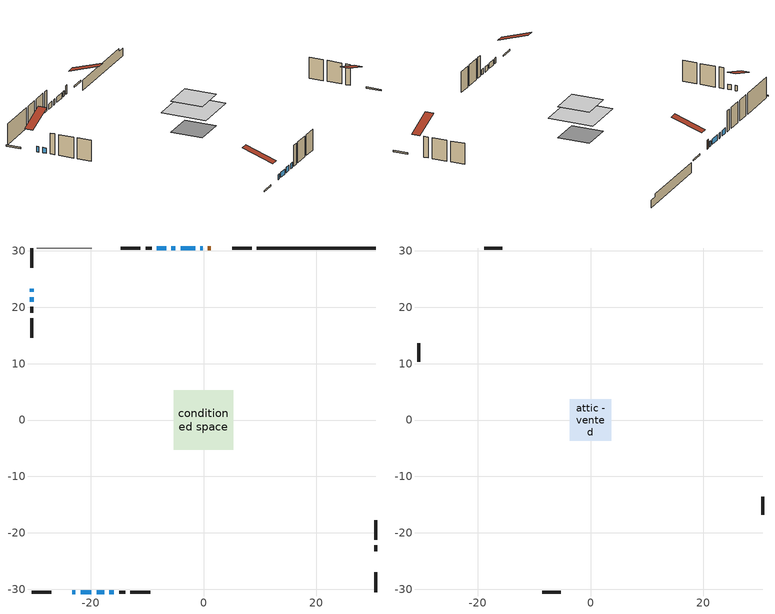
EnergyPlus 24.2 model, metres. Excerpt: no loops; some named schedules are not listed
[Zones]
conditioned space
 floor adiabatic (AdiabaticFloorConstruction): -5.24,-5.24 -5.24,5.24 5.24,5.24 5.24,-5.24 z3.36
 floor foundation (Slab1 construction): -3.71,-3.71 -3.71,3.71 3.71,3.71 3.71,-3.71 z-1.52
 wall outside (RimJoist1 construction): 8.54,30.5 5.07,30.5 / -30.5,-30.5 -27.03,-30.5 / -30.5,30.5 -30.5,27.03 / 30.5,-30.5 30.5,-27.03 z0.92:1.22
 wall outside (AdiabaticWallConstruction 1): 1.31,30.5 0.76,30.5 z0.92:2.95
 wall outside (AdiabaticWallConstruction): -23.27,-30.5 -22.71,-30.5 / -0.16,30.5 -0.57,30.5 / -21.79,-30.5 -19.88,-30.5 / -18.95,-30.5 -17.6,-30.5 / -16.68,-30.5 -15.88,-30.5 / -1.49,30.5 -4.07,30.5 / -4.99,30.5 -5.68,30.5 / -30.5,23.27 -30.5,22.7 / -6.61,30.5 -8.27,30.5 / -30.5,21.78 -30.5,20.98 z0.92:2.14
 wall outside (Wall1 construction): -9.19,30.5 -10.26,30.5 / -14.95,-30.5 -13.89,-30.5 / -30.5,20.05 -30.5,18.98 / 30.5,-23.27 30.5,-22.2 z0.92:5.8
 wall outside (Wall3 construction): -11.19,30.5 -14.7,30.5 / -12.96,-30.5 -9.45,-30.5 / -30.5,18.05 -30.5,14.54 / 30.5,-21.27 30.5,-17.76 z0.92:5.8
 wall foundation (FoundationWall1 construction): 9.47,30.5,-1.52 9.47,30.5,0.92 28.39,30.5,0.92 28.39,30.5,0.22 30.5,30.5,0.22 30.5,30.5,-1.52
 wall adiabatic (Wall6 construction): -19.81,30.5 -29.57,30.5 z0.92:5.8
 window (WindowConstruction 7): -23.27,-30.5 -22.71,-30.5 z0.92:2.14
 window (WindowConstruction 9): -0.16,30.5 -0.56,30.5 z0.92:2.14
 window (WindowConstruction): -21.79,-30.5 -19.88,-30.5 z0.92:2.14
 window (WindowConstruction 1): -18.95,-30.5 -17.6,-30.5 z0.92:2.14
 window (WindowConstruction 2): -16.67,-30.5 -15.88,-30.5 z0.92:2.14
 window (WindowConstruction 3): -1.49,30.5 -4.06,30.5 z0.92:2.14
 window (WindowConstruction 4): -4.99,30.5 -5.68,30.5 z0.92:2.14
 window (WindowConstruction 5): -30.5,23.27 -30.5,22.71 z0.92:2.14
 window (WindowConstruction 6): -6.61,30.5 -8.26,30.5 z0.92:2.14
 window (WindowConstruction 8): -30.5,21.78 -30.5,20.98 z0.92:2.14
 door (Door): 1.31,30.5 0.77,30.5 z0.92:2.95
 ceiling adiabatic (AdiabaticFloorConstruction): 5.24,-5.24 5.24,5.24 -5.24,5.24 -5.24,-5.24 z3.36
attic - vented
 floor to conditioned space (Floor1 construction Reversed): -3.71,-3.71 -3.71,3.71 3.71,3.71 3.71,-3.71 z5.8
 wall outside (Wall5 construction): -15.63,30.5 -18.88,30.5 / -8.52,-30.5 -5.27,-30.5 / -30.5,13.61 -30.5,10.36 / 30.5,-16.83 30.5,-13.58 z0.92:5.8
 roof outside (Roof1 construction): 2.23,30.5,5.8 2.23,23.27,8.2 4.14,23.27,8.2 4.14,30.5,5.8; -24.19,-30.5,5.8 -24.19,-23.27,8.2 -26.1,-23.27,8.2 -26.1,-30.5,5.8; -30.5,24.19,5.8 -23.27,24.19,8.2 -23.27,26.1,8.2 -30.5,26.1,5.8; 30.5,-24.19,5.8 23.27,-24.19,8.2 23.27,-26.1,8.2 30.5,-26.1,5.8
[Building]
Building 1: Terrain=Suburbs
[Site:Location]
Quebec Intl AP_QC: Latitude {deg}=46.8; Longitude {deg}=-71.38; Time Zone {hr}=-5; Elevation {m}=74; Keep Site Location Information=Yes
[Site:GroundTemperature:Shallow]
0.0108218, -2.24938, -2.43038, -1.3578, 2.94801, 7.23376, 10.9493, 13.303, 13.5029, 11.5886, 7.96783, 3.81355
[Site:WaterMainsTemperature]
Calculation Method=Schedule; Temperature Schedule=mains temperature schedule
[Material] Roughness=Rough; Thermal Absorptance=0.9
Name | Thickness {m} | Conductivity {W/m-K} | Density {kg/m3} | Specific Heat {J/kg-K} | Solar Absorptance | Visible Absorptance
asphalt or fiberglass shingles | 0.00635 | 0.162714 | 1121.4 | 1465.45 | 0.4 | 0.4
ceiling loosefill ins | 0.0846667 | 0.0480833 | 16.02 | 1046.75 | 0.7 | 0.7
ceiling stud and cavity | 0.1397 | 0.0853088 | 65.682 | 1177.47 | 0.7 | 0.7
concrete 4.0 in. | 0.1016 | 1.803125 | 2242.8 | 837.4 | 0.7 | 0.7
concrete 8.0 in. | 0.2032 | 1.803125 | 2242.8 | 837.4 | 0.7 | 0.7
door material | 0.04445 | 0.053851 | 512.64 | 1214.23 | 0.7 | 0.7
exterior vertical ins | 0.0536725 | 0.029427 | 32.04 | 1214.23 | 0.7 | 0.7
floor covering | 0.0127 | 0.0433444 | 54.468 | 1339.84 | 0.6 | 0.6
floor rigid ins; wall rigid ins 2 | 0.512978 | 0.029427 | 32.04 | 1214.23 | 0.7 | 0.7
floor stud and cavity | 0.1397 | 1.75129 | 37.0049 | 1207.88 | 0.7 | 0.7
furniture material conditioned space 1 | 0.1524 | 0.115458 | 640.8 | 1214.23 | 0.6 | 0.6
gypsum board | 0.0127 | 0.160291 | 801 | 837.4 | 0.6 | 0.6
gypsum board 1 | 0.0127 | 0.160291 | 801 | 837.4 | 0.7 | 0.7
osb sheathing 0.5 in. | 0.0127 | 0.115458 | 512.64 | 1214.23 | 0.7 | 0.7
osb sheathing 0.75 in. | 0.01905 | 0.115458 | 512.64 | 1214.23 | 0.7 | 0.7
osb sheathing 2.0 in. | 0.0508 | 0.115458 | 512.64 | 1214.23 | 0.7 | 0.7
rim joist rigid ins; wall rigid ins | 0.051816 | 0.029427 | 32.04 | 1214.23 | 0.7 | 0.7
rim joist stud and cavity | 0.0508 | 0.0380818 | 125.044 | 1163.47 | 0.6 | 0.6
slab rigid ins | 0.0259096 | 0.029427 | 32.04 | 1214.23 | 0.7 | 0.7
wall rigid ins 1 | 0.051816 | 0.029427 | 32.04 | 1214.23 | 0.4 | 0.4
wall stud and cavity | 0.1397 | 0.128588 | 139.0536 | 1170.24 | 0.7 | 0.7
wall stud and cavity 1 | 0.1397 | 0.150263 | 139.0536 | 1170.24 | 0.7 | 0.7
wall stud and cavity 2 | 0.0889 | 6.1454 | 50.32683 | 1063.81 | 0.6 | 0.6
wall stud and cavity 3 | 0.1397 | 0.127853 | 139.0536 | 1170.24 | 0.7 | 0.7
wall stud and cavity 4 | 0.0889 | 0.380278 | 52.3479 | 1209.89 | 0.7 | 0.7
wall stud and cavity 5 | 0.0889 | 0.391764 | 83.0341 | 1211.67 | 0.7 | 0.7
wood siding | 0.0254 | 0.102417 | 544.68 | 1172.36 | 0.4 | 0.4
wood siding 1 | 0.00254 | 0.102417 | 544.68 | 1172.36 | 0.4 | 0.4
wood siding 2; wood siding 3; wood siding 4 | 0.0254 | 0.102417 | 544.68 | 1172.36 | 0.7 | 0.7
[WindowMaterial:SimpleGlazingSystem]
Name | U-Factor {W/m2-K} | Solar Heat Gain Coefficient
WindowMaterial | 2.91338 | 0.63
WindowMaterial 1 | 2.93155 | 0.61
WindowMaterial 2 | 2.95994 | 0.56
WindowMaterial 3 | 2.98492 | 0.58
WindowMaterial 4 | 2.96619 | 0.55
WindowMaterial 5 | 2.989467 | 0.52
WindowMaterial 6 | 2.92076 | 0.62
WindowMaterial 7 | 2.98492 | 0.61
WindowMaterial 8 | 3.04398 | 0.44
[Construction]
AdiabaticFloorConstruction: floor stud and cavity, floor rigid ins, osb sheathing 0.75 in., floor covering
AdiabaticWallConstruction: wood siding 3, wall rigid ins 2, wall stud and cavity 4, gypsum board
AdiabaticWallConstruction 1: wood siding 4, wall rigid ins 2, wall stud and cavity 4, gypsum board
Door: door material
Floor1 construction Reversed: gypsum board, ceiling stud and cavity, ceiling loosefill ins
FoundationWall1 construction: concrete 8.0 in., gypsum board 1
furniture construction conditioned space 1: furniture material conditioned space 1
PartitionWallConstruction: gypsum board, wall stud and cavity 5, gypsum board
RimJoist1 construction: wood siding 2, rim joist rigid ins, osb sheathing 2.0 in., rim joist stud and cavity
Roof1 construction: asphalt or fiberglass shingles
Slab1 construction: slab rigid ins, concrete 4.0 in.
Wall1 construction: wood siding, wall rigid ins, osb sheathing 0.5 in., wall stud and cavity, gypsum board
Wall3 construction: wood siding, wall rigid ins, osb sheathing 0.5 in., wall stud and cavity 1, gypsum board
Wall5 construction: wood siding 1, wall stud and cavity 2
Wall6 construction: wall rigid ins 1, osb sheathing 0.5 in., wall stud and cavity 3, gypsum board
WindowConstruction: WindowMaterial
WindowConstruction 1: WindowMaterial 1
WindowConstruction 2: WindowMaterial 2
WindowConstruction 3: WindowMaterial 3
WindowConstruction 4: WindowMaterial 4
WindowConstruction 5: WindowMaterial 5
WindowConstruction 6: WindowMaterial 6
WindowConstruction 7: WindowMaterial 7
WindowConstruction 8; WindowConstruction 9: WindowMaterial 8
[Zone] Multiplier=1; Part of Total Floor Area=Yes
Name | Volume {m3}
attic - vented | 21.4977
conditioned space | 421.8
[Space]
Name | Zone | Volume {m3}
attic - vented 1 | attic - vented | 21.4977
conditioned space 1 | conditioned space | 421.8
[ZoneInfiltration:EffectiveLeakageArea]
infil attic - vented 1: Zone or Space=attic - vented 1; Schedule=Always On Discrete; Effective Air Leakage Area {cm2}=2030.77; Stack Coefficient=0.000506558; Wind Coefficient=1.52067e-05
[ZoneMixing]
whole house fan mix: Zone or Space=attic - vented; Schedule=Always On Continuous; Design Flow Rate Calculation Method=Flow/Zone; Design Flow Rate {m3/s}=0; Source Zone or Space=conditioned space
[SurfaceProperty:ExposedFoundationPerimeter]
Slab1: Exposed Perimeter Calculation Method=TotalExposedPerimeter; Total Exposed Perimeter {m}=21.031
[InternalMass] Zone or ZoneList=conditioned space; Space or SpaceList=conditioned space 1
Name | Construction | Surface Area {m2}
furniture mass conditioned space 1 | furniture construction conditioned space 1 | 66.0002
partition wall mass | PartitionWallConstruction | 165
[Lights]
interior lighting: Zone or ZoneList or Space or SpaceList=conditioned space 1; Schedule=interior lighting schedule; Design Level Calculation Method=LightingLevel; Lighting Level {W}=343.2; Return Air Fraction=0; Fraction Radiant=0.6; Fraction Visible=0.2; Fraction Replaceable=1
[People]
occupants: Zone or ZoneList or Space or SpaceList=conditioned space 1; Number of People Schedule=occupants schedule; Number of People Calculation Method=People; Number of People=3; Fraction Radiant=0.314171; Sensible Heat Fraction=0.56303; Activity Level Schedule=occupants activity schedule; Carbon Dioxide Generation Rate {m3/s-W}=0; Enable ASHRAE 55 Comfort Warnings=No; Mean Radiant Temperature Calculation Type=EnclosureAveraged
[ElectricEquipment] Zone or ZoneList or Space or SpaceList=conditioned space 1; Design Level Calculation Method=EquipmentLevel
Name | Schedule | Design Level {W} | Fraction Latent | Fraction Radiant | Fraction Lost
clothes dryer | clothes dryer schedule | 140.772 | 0.015 | 0.081 | 0.85
clothes washer | clothes washer schedule | 32.1985 | 0.03 | 0.162 | 0.7
cooking range | cooking range schedule | 208.969 | 0.08 | 0.432 | 0.2
dishwasher | dishwasher schedule | 66.8632 | 0.3 | 0.18 | 0.4
fridge | fridge schedule | 72.9452 | 0 | 0.6 | 0
mech vent bath fan 0 | mech vent bath fan 0 schedule | 25.1 | 0 | 0 | 1
mech vent house fan | mech vent house fan schedule | 0 | 0 | 0 | 1
mech vent house fan cfis | mech vent house fan cfis schedule | 0 | 0 | 0 | 0
mech vent range fan 0 | mech vent range fan 0 schedule | 57 | 0 | 0 | 1
misc plug loads | misc plug loads schedule | 494.7 | 0.045 | 0.513 | 0.1
whole house fan | Always On Discrete | 0 | 0 | 0 | 1
[OtherEquipment] Zone or ZoneList or Space or SpaceList=conditioned space 1; Design Level Calculation Method=EquipmentLevel
Name | Fuel Type | Schedule | Design Level {W} | Fraction Latent | Fraction Radiant | Fraction Lost
clothes dryer 1 | Electricity | clothes dryer schedule | 0 | 0.015 | 0.081 | 0.85
cooking range 1 | Electricity | cooking range schedule | 0 | 0.08 | 0.432 | 0.2
general water use latent | None | general water use schedule | 59.3978 | 1 | 0 | 0
general water use sensible | None | general water use schedule | -58.539 | 0 | 0.6 | 0
mech vent house fan latent load | None | Always On Discrete | 0 | 1 | 0 | 0
mech vent house fan sensible load | None | Always On Discrete | 0 | 0 | 0 | 0
water heater energy adjustment1 | Electricity | Always On Discrete | 0.01 | 0 | 0 | 1
[ZoneInfiltration:DesignFlowRate] Zone or ZoneList or Space or SpaceList=conditioned space 1; Schedule=Always On Discrete; Design Flow Rate Calculation Method=Flow/Zone; Design Flow Rate {m3/s}=0
infil flow; natural vent flow; whole house fan flow
[ZoneControl:Thermostat]
conditioned space Thermostat: Zone or ZoneList=conditioned space; Control Type Schedule=conditioned space Thermostat Schedule; Control 1=conditioned space temperature setpoint; Temperature Difference Between Cutout And Setpoint {deltaC}=0
[ZoneHVAC:Baseboard:Convective:Electric]
electric baseboard: Availability Schedule=Always On Discrete; Heating Design Capacity {W}=7875.99; Efficiency=1
[AirLoopHVAC:UnitarySystem]
unit heater unitary system: Control Type=Load; Controlling Zone or Thermostat Location=conditioned space; Dehumidification Control Type=None; Availability Schedule=Always On Discrete; Supply Fan=unit heater supply fan; Fan Placement=BlowThrough; Supply Air Fan Operating Mode Schedule=unit heater auto fan schedule; Heating Coil=unit heater htg coil; DX Heating Coil Sizing Ratio=1; Use DOAS DX Cooling Coil=No; Minimum Supply Air Temperature {C}=2; Latent Load Control=SensibleOnlyLoadControl; Cooling Supply Air Flow Rate Method=None; Heating Supply Air Flow Rate Method=SupplyAirFlowRate; Heating Supply Air Flow Rate {m3/s}=0.00141584; No Load Supply Air Flow Rate Method=SupplyAirFlowRate; No Load Supply Air Flow Rate {m3/s}=0; No Load Supply Air Flow Rate Control Set To Low Speed=Yes; Maximum Supply Air Temperature {C}=48.8889; Maximum Outdoor Dry-Bulb Temperature for Supplemental Heater Operation {C}=21; Ancillary On-Cycle Electric Power {W}=0; Ancillary Off-Cycle Electric Power {W}=0
[Fan:SystemModel]
unit heater supply fan: Availability Schedule=Always On Discrete; Design Maximum Air Flow Rate {m3/s}=0.00141584; Speed Control Method=Discrete; Electric Power Minimum Flow Rate Fraction=0.2; Design Pressure Rise {Pa}=500; Motor Efficiency=1; Motor In Air Stream Fraction=1; Design Electric Power Consumption {W}=Autosize; Design Power Sizing Method=PowerPerFlow; Electric Power Per Unit Flow Rate {W/(m3/s)}=1e-06; Electric Power Per Unit Flow Rate Per Unit Pressure {W/((m3/s)-Pa)}=1.66667; Fan Total Efficiency=0.7; Motor Loss Radiative Fraction=0; Number of Speeds=1; Speed Flow Fraction 1=1; Speed Electric Power Fraction 1=1
[Coil:Heating:Fuel]
unit heater htg coil: Availability Schedule=Always On Discrete; Fuel Type=OtherFuel1; Burner Efficiency=0.3; Nominal Capacity {W}=0.293071; On Cycle Parasitic Electric Load {W}=0; Off Cycle Parasitic Fuel Load {W}=0
[Zone equipment]
conditioned space: electric baseboard, unit heater unitary system
[Foundation:Kiva]
Foundation Kiva 1: Initial Indoor Air Temperature {C}=18; Wall Height Above Grade {m}=0.919978; Wall Depth Below Slab {m}=0.2032; Custom Block Material Name 1=exterior vertical ins; Custom Block Depth 1 {m}=2.43998; Custom Block X Position 1 {m}=0.2159; Custom Block Z Position 1 {m}=0
[Foundation:Kiva:Settings]
Soil Conductivity {W/m-K}=0.849921; Soil Density {kg/m3}=1842.3; Soil Specific Heat {J/kg-K}=418.7; Ground Solar Absorptivity=0.9; Ground Thermal Absorptivity=0.9; Ground Surface Roughness {m}=0.03; Far-Field Width {m}=40; Deep-Ground Boundary Condition=ZeroFlux; Deep-Ground Depth {m}=40; Minimum Cell Dimension {m}=0.2; Maximum Cell Growth Coefficient=3; Simulation Timestep=Timestep
[Exterior:Lights]
exterior lighting: Schedule=exterior lighting schedule; Design Level {W}=75.6
[EnergyManagementSystem:GlobalVariable]
infil_program_Qfan
infil_program_Qinf
natural_vent_program_Qnv
natural_vent_program_Qwhf
[EnergyManagementSystem:Sensor]
Name | Output:Variable or Output:Meter Index Key | Output:Variable or Output:Meter
airflow_gain | infil flow | Infiltration Sensible Heat Gain Energy
airflow_gain_1 | natural vent flow | Infiltration Sensible Heat Gain Energy
airflow_gain_2 | whole house fan flow | Infiltration Sensible Heat Gain Energy
airflow_loss | infil flow | Infiltration Sensible Heat Loss Energy
airflow_loss_1 | natural vent flow | Infiltration Sensible Heat Loss Energy
airflow_loss_2 | whole house fan flow | Infiltration Sensible Heat Loss Energy
clg_load_cond |  | Cooling:EnergyTransfer:Zone:CONDITIONED SPACE
clg_sp_s; clg_sp_s_1 | cooling setpoint | Schedule Value
clothes_dryer_exhaust_0_sch_s | clothes dryer exhaust 0 schedule | Schedule Value
conditioned_space_clg_unmet_s | conditioned space | Zone Cooling Setpoint Not Met Time
conditioned_space_htg_unmet_s | conditioned space | Zone Heating Setpoint Not Met Time
cool_season | cooling season schedule | Schedule Value
fridge_tin_s | conditioned space | Zone Mean Air Temperature
htg_load_cond |  | Heating:EnergyTransfer:Zone:CONDITIONED SPACE
htg_sp_s; htg_sp_s_1 | heating setpoint | Schedule Value
ig_ee_conv | clothes dryer | Electric Equipment Convective Heating Energy
ig_ee_conv_2 | cooking range | Electric Equipment Convective Heating Energy
ig_ee_conv_4 | fridge | Electric Equipment Convective Heating Energy
ig_ee_conv_5 | misc plug loads | Electric Equipment Convective Heating Energy
ig_ee_conv_6 | whole house fan | Electric Equipment Convective Heating Energy
ig_ee_rad | clothes dryer | Electric Equipment Radiant Heating Energy
ig_ee_rad_2 | cooking range | Electric Equipment Radiant Heating Energy
ig_ee_rad_4 | fridge | Electric Equipment Radiant Heating Energy
ig_ee_rad_5 | misc plug loads | Electric Equipment Radiant Heating Energy
ig_ee_rad_6 | whole house fan | Electric Equipment Radiant Heating Energy
ig_lgt_conv | interior lighting | Lights Convective Heating Energy
ig_lgt_rad | interior lighting | Lights Radiant Heating Energy
ig_lgt_vis | interior lighting | Lights Visible Radiation Heating Energy
ig_oe_conv | clothes dryer 1 | Other Equipment Convective Heating Energy
ig_oe_conv_1 | cooking range 1 | Other Equipment Convective Heating Energy
ig_oe_conv_2 | general water use latent | Other Equipment Convective Heating Energy
ig_oe_conv_3 | general water use sensible | Other Equipment Convective Heating Energy
ig_oe_conv_4 | water heater energy adjustment1 | Other Equipment Convective Heating Energy
ig_oe_rad | clothes dryer 1 | Other Equipment Radiant Heating Energy
ig_oe_rad_1 | cooking range 1 | Other Equipment Radiant Heating Energy
ig_oe_rad_2 | general water use latent | Other Equipment Radiant Heating Energy
ig_oe_rad_3 | general water use sensible | Other Equipment Radiant Heating Energy
ig_oe_rad_4 | water heater energy adjustment1 | Other Equipment Radiant Heating Energy
ig_ppl_conv | occupants | People Convective Heating Energy
ig_ppl_rad | occupants | People Radiant Heating Energy
im_conv | furniture mass conditioned space 1 | Surface Inside Face Convection Heat Gain Energy
im_conv_1 | partition wall mass | Surface Inside Face Convection Heat Gain Energy
im_ig | furniture mass conditioned space 1 | Surface Inside Face Internal Gains Radiation Heat Gain Energy
im_ig_1 | partition wall mass | Surface Inside Face Internal Gains Radiation Heat Gain Energy
im_lgt | furniture mass conditioned space 1 | Surface Inside Face Lights Radiation Heat Gain Energy
im_lgt_1 | partition wall mass | Surface Inside Face Lights Radiation Heat Gain Energy
im_sol | furniture mass conditioned space 1 | Surface Inside Face Solar Radiation Heat Gain Energy
im_sol_1 | partition wall mass | Surface Inside Face Solar Radiation Heat Gain Energy
im_surf | furniture mass conditioned space 1 | Surface Inside Face Net Surface Thermal Radiation Heat Gain Energy
im_surf_1 | partition wall mass | Surface Inside Face Net Surface Thermal Radiation Heat Gain Energy
mech_vent_bath_fan_0_sch_s | mech vent bath fan 0 schedule | Schedule Value
mech_vent_range_fan_0_sch_s | mech vent range fan 0 schedule | Schedule Value
mv_conv | mech vent bath fan 0 | Electric Equipment Convective Heating Energy
mv_conv_1 | mech vent house fan | Electric Equipment Convective Heating Energy
mv_conv_2 | mech vent house fan cfis | Electric Equipment Convective Heating Energy
mv_conv_3 | mech vent range fan 0 | Electric Equipment Convective Heating Energy
mv_conv_4 | mech vent house fan latent load | Other Equipment Convective Heating Energy
mv_conv_5 | mech vent house fan sensible load | Other Equipment Convective Heating Energy
mv_rad | mech vent bath fan 0 | Electric Equipment Radiant Heating Energy
mv_rad_1 | mech vent house fan | Electric Equipment Radiant Heating Energy
mv_rad_2 | mech vent house fan cfis | Electric Equipment Radiant Heating Energy
mv_rad_3 | mech vent range fan 0 | Electric Equipment Radiant Heating Energy
mv_rad_4 | mech vent house fan latent load | Other Equipment Radiant Heating Energy
mv_rad_5 | mech vent house fan sensible load | Other Equipment Radiant Heating Energy
natural_vent_s | natural vent schedule | Schedule Value
out_pb_s |  | Site Outdoor Air Barometric Pressure
out_wt_s |  | Site Outdoor Air Humidity Ratio
site_vw_s |  | Site Wind Speed
ss_back_out | Window1 | Surface Window Shortwave from Zone Back Out Window Heat Transfer Rate
ss_back_out_1 | Window11 | Surface Window Shortwave from Zone Back Out Window Heat Transfer Rate
ss_back_out_2 | Window2 | Surface Window Shortwave from Zone Back Out Window Heat Transfer Rate
ss_back_out_3 | Window3 | Surface Window Shortwave from Zone Back Out Window Heat Transfer Rate
ss_back_out_4 | Window4 | Surface Window Shortwave from Zone Back Out Window Heat Transfer Rate
ss_back_out_5 | Window5 | Surface Window Shortwave from Zone Back Out Window Heat Transfer Rate
ss_back_out_6 | Window6 | Surface Window Shortwave from Zone Back Out Window Heat Transfer Rate
ss_back_out_7 | Window7 | Surface Window Shortwave from Zone Back Out Window Heat Transfer Rate
ss_back_out_8 | Window8 | Surface Window Shortwave from Zone Back Out Window Heat Transfer Rate
ss_back_out_9 | Window9 | Surface Window Shortwave from Zone Back Out Window Heat Transfer Rate
ss_conv | Door1 | Surface Inside Face Convection Heat Gain Energy
ss_conv_1 | Window1 | Surface Inside Face Convection Heat Gain Energy
ss_conv_10 | Window9 | Surface Inside Face Convection Heat Gain Energy
ss_conv_2 | Window11 | Surface Inside Face Convection Heat Gain Energy
ss_conv_3 | Window2 | Surface Inside Face Convection Heat Gain Energy
ss_conv_4 | Window3 | Surface Inside Face Convection Heat Gain Energy
ss_conv_5 | Window4 | Surface Inside Face Convection Heat Gain Energy
ss_conv_6 | Window5 | Surface Inside Face Convection Heat Gain Energy
ss_conv_7 | Window6 | Surface Inside Face Convection Heat Gain Energy
ss_conv_8 | Window7 | Surface Inside Face Convection Heat Gain Energy
ss_conv_9 | Window8 | Surface Inside Face Convection Heat Gain Energy
ss_ig | Door1 | Surface Inside Face Internal Gains Radiation Heat Gain Energy
ss_ig_1 | Window1 | Surface Inside Face Internal Gains Radiation Heat Gain Energy
ss_ig_10 | Window9 | Surface Inside Face Internal Gains Radiation Heat Gain Energy
ss_ig_2 | Window11 | Surface Inside Face Internal Gains Radiation Heat Gain Energy
ss_ig_3 | Window2 | Surface Inside Face Internal Gains Radiation Heat Gain Energy
ss_ig_4 | Window3 | Surface Inside Face Internal Gains Radiation Heat Gain Energy
ss_ig_5 | Window4 | Surface Inside Face Internal Gains Radiation Heat Gain Energy
ss_ig_6 | Window5 | Surface Inside Face Internal Gains Radiation Heat Gain Energy
ss_ig_7 | Window6 | Surface Inside Face Internal Gains Radiation Heat Gain Energy
ss_ig_8 | Window7 | Surface Inside Face Internal Gains Radiation Heat Gain Energy
ss_ig_9 | Window8 | Surface Inside Face Internal Gains Radiation Heat Gain Energy
ss_lgt | Door1 | Surface Inside Face Lights Radiation Heat Gain Energy
ss_sol | Door1 | Surface Inside Face Solar Radiation Heat Gain Energy
ss_surf | Door1 | Surface Inside Face Net Surface Thermal Radiation Heat Gain Energy
ss_surf_1 | Window1 | Surface Inside Face Net Surface Thermal Radiation Heat Gain Energy
ss_surf_10 | Window9 | Surface Inside Face Net Surface Thermal Radiation Heat Gain Energy
ss_surf_2 | Window11 | Surface Inside Face Net Surface Thermal Radiation Heat Gain Energy
ss_surf_3 | Window2 | Surface Inside Face Net Surface Thermal Radiation Heat Gain Energy
ss_surf_4 | Window3 | Surface Inside Face Net Surface Thermal Radiation Heat Gain Energy
ss_surf_5 | Window4 | Surface Inside Face Net Surface Thermal Radiation Heat Gain Energy
ss_surf_6 | Window5 | Surface Inside Face Net Surface Thermal Radiation Heat Gain Energy
ss_surf_7 | Window6 | Surface Inside Face Net Surface Thermal Radiation Heat Gain Energy
ss_surf_8 | Window7 | Surface Inside Face Net Surface Thermal Radiation Heat Gain Energy
ss_surf_9 | Window8 | Surface Inside Face Net Surface Thermal Radiation Heat Gain Energy
ss_trans_in | Window1 | Surface Window Transmitted Solar Radiation Rate
ss_trans_in_1 | Window11 | Surface Window Transmitted Solar Radiation Rate
ss_trans_in_2 | Window2 | Surface Window Transmitted Solar Radiation Rate
ss_trans_in_3 | Window3 | Surface Window Transmitted Solar Radiation Rate
ss_trans_in_4 | Window4 | Surface Window Transmitted Solar Radiation Rate
ss_trans_in_5 | Window5 | Surface Window Transmitted Solar Radiation Rate
ss_trans_in_6 | Window6 | Surface Window Transmitted Solar Radiation Rate
ss_trans_in_7 | Window7 | Surface Window Transmitted Solar Radiation Rate
ss_trans_in_8 | Window8 | Surface Window Transmitted Solar Radiation Rate
ss_trans_in_9 | Window9 | Surface Window Transmitted Solar Radiation Rate
ss_trans_out | Window1 | Surface Inside Face Initial Transmitted Diffuse Transmitted Out Window Solar Radiation Rate
ss_trans_out_1 | Window11 | Surface Inside Face Initial Transmitted Diffuse Transmitted Out Window Solar Radiation Rate
ss_trans_out_2 | Window2 | Surface Inside Face Initial Transmitted Diffuse Transmitted Out Window Solar Radiation Rate
ss_trans_out_3 | Window3 | Surface Inside Face Initial Transmitted Diffuse Transmitted Out Window Solar Radiation Rate
ss_trans_out_4 | Window4 | Surface Inside Face Initial Transmitted Diffuse Transmitted Out Window Solar Radiation Rate
ss_trans_out_5 | Window5 | Surface Inside Face Initial Transmitted Diffuse Transmitted Out Window Solar Radiation Rate
ss_trans_out_6 | Window6 | Surface Inside Face Initial Transmitted Diffuse Transmitted Out Window Solar Radiation Rate
ss_trans_out_7 | Window7 | Surface Inside Face Initial Transmitted Diffuse Transmitted Out Window Solar Radiation Rate
ss_trans_out_8 | Window8 | Surface Inside Face Initial Transmitted Diffuse Transmitted Out Window Solar Radiation Rate
ss_trans_out_9 | Window9 | Surface Inside Face Initial Transmitted Diffuse Transmitted Out Window Solar Radiation Rate
s_conv | Floor1 | Surface Inside Face Convection Heat Gain Energy
s_conv_1 | FoundationWall1 | Surface Inside Face Convection Heat Gain Energy
